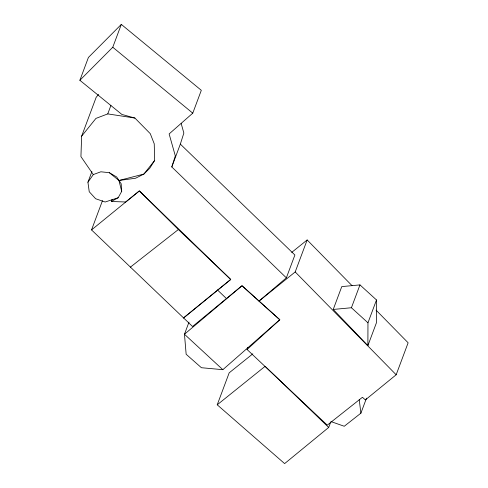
<?xml version="1.0" encoding="UTF-8"?>
<svg xmlns="http://www.w3.org/2000/svg" width="488" height="488" viewBox="0 0 488 488"><rect width="100%" height="100%" fill="white"/><g stroke="black" fill="none" stroke-linecap="round" stroke-linejoin="round"><path stroke-width="0.73" d="M367.885 345.638L367.964 322.8L376.498 299.961L359.961 284.901L341.777 286.596L333.237 309.441L367.885 345.638L376.425 322.8L376.498 299.961M98.546 94.379L96.16 97.344L81.642 136.17L80.929 156.593L93.287 174.576L87.931 182.225L89.237 191.735L95.648 198.744L105.146 202.008L118.163 197.738L121.707 191.351L121.195 183.793L116.687 177.004L109.312 172.679L100.833 171.794L93.287 174.576M102.468 200.684L91.537 229.921L192.559 326.509L242.011 285.736L259 301.096L286.352 277.849L171.8 166.957L175.32 155.898L169.129 133.938L192.772 113.161L201.312 90.317L121.317 24.4L88.413 57.456L79.873 80.294L121.854 114.43L134.901 118.053L150.286 133.681L154.238 143.808L154.672 160.424L149.737 168.262L143.881 174.064L135.572 178.236L118.932 180.487L109.312 172.679M171.8 166.957L180.34 144.112L183.86 133.059L181.176 123.543M79.873 80.294L112.777 47.238L121.317 24.4M81.642 136.17L95.941 118.407L107.757 113.899L110.922 105.426M87.931 182.225L91.909 171.593M91.537 229.921L139.361 190.918L178.37 229.531L230.714 279.471L183.531 317.95L230.714 279.471L139.361 190.918L125.721 201.989L111.362 201.483L112.167 199.342M188.996 322.123L184.464 334.243L186.154 354.264L201.404 367.714L222.839 369.69L279.795 319.744L242.011 285.736L184.464 334.243L222.839 369.69M330.834 421.742L328.705 427.427L284.626 463.6L217.227 404.808L229.183 372.832L252.833 353.824M376.071 310.142L408.127 342.79L396.171 374.766L365.36 399.904L362.425 397.287L327.265 425.139L247.068 349.493L247.867 347.365M286.352 277.849L294.892 255.004L180.34 144.112M247.068 349.493L279.795 319.744L259 301.096L295.203 271.944L307.159 239.962L352.031 285.663M333.237 309.441L351.421 307.745L359.961 284.901M331.456 421.748L344.26 426.262L360.888 413.177L366.494 398.184M154.672 160.424L143.881 174.064L118.932 180.487L121.707 191.351M291.726 252.394L307.159 239.962M217.227 404.808L265.118 366.317L328.705 427.427M130.345 267.168L178.37 229.531M111.362 201.483L118.163 197.738M107.757 113.899L134.901 118.053M112.777 47.238L192.772 113.161M351.421 307.745L367.964 322.8M217.434 289.933L226.487 298.607M295.203 271.944L396.171 374.766M359.229 399.727L360.888 413.177"/></g></svg>
